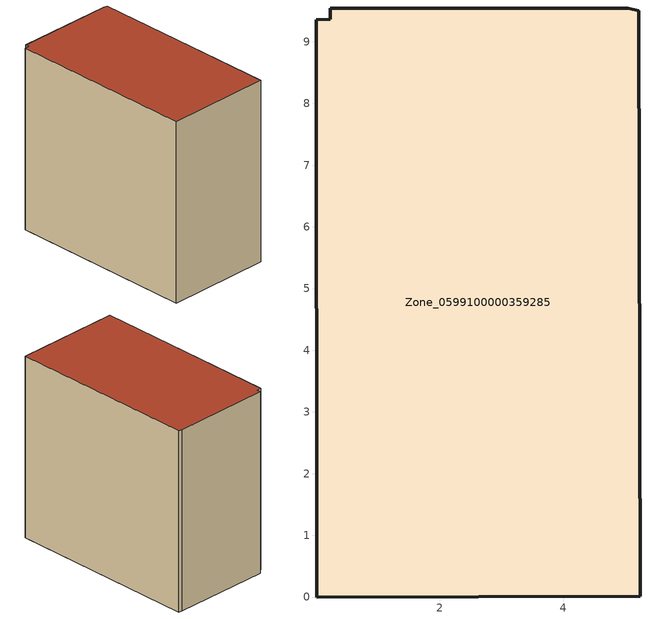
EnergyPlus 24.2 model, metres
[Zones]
Zone_0599100000359285
 floor ground (C_G): 0.22,9.54 5.06,9.55 5.23,9.51 5.25,0.01 0.01,0 0,9.36 0.22,9.36 z0
 wall outside (C_F): 5.06,9.55 0.22,9.54 0.22,9.36 0,9.36 0.01,0 5.25,0.01 5.23,9.51 5.06,9.55 z0:9.1
 roof outside (C_R): 5.23,9.51 5.06,9.55 0.22,9.54 0.22,9.36 0,9.36 0.01,0 5.25,0.01 z9.1
[BUILDING]
Pand.0599100000359285: North Axis=0; Terrain=City; Loads Convergence Tolerance Value=0.04; Temperature Convergence Tolerance Value=0.4; Solar Distribution=FullExterior; Maximum Number of Warmup Days=25; Minimum Number of Warmup Days=1
[Site:Location]
Rotterdam.The.Hague.AP_ZH_NLD Design_Conditions: Latitude=51.96; Longitude=4.45; Time Zone=1; Elevation=-4.5
[SITE:GROUNDTEMPERATURE:BUILDINGSURFACE]
18, 18, 18, 18, 18, 18, 18, 18, 18, 18, 18, 18
[MATERIAL] Thermal Absorptance=0.9; Solar Absorptance=0.7; Visible Absorptance=0.7
Name | Roughness | Thickness | Conductivity | Density | Specific Heat
G.TC.1992-2005 | MediumSmooth | 0.15 | 0.06 | 540 | 1210
F.TC.1992-2005 | Rough | 0.3 | 0.12 | 1920 | 840
R.TC.1992-2005 | MediumRough | 0.2 | 0.08 | 1500 | 1000
[CONSTRUCTION]
C_G: G.TC.1992-2005
C_F: F.TC.1992-2005
C_R: R.TC.1992-2005
[ZONE]
Zone_0599100000359285: Type=1; Multiplier=1; Ceiling Height=Autocalculate; Volume=Autocalculate; Floor Area=autocalculate; Part of Total Floor Area=Yes
[ZONEINFILTRATION:DESIGNFLOWRATE]
Infil_Zone_0599100000359285: Zone or ZoneList or Space or SpaceList=Zone_0599100000359285; Schedule=AlwaysOn; Design Flow Rate Calculation Method=Flow/Area; Flow Rate per Floor Area=0.0015; Constant Term Coefficient=1; Temperature Term Coefficient=0; Velocity Term Coefficient=0; Velocity Squared Term Coefficient=0
[HVACTEMPLATE:ZONE:IDEALLOADSAIRSYSTEM]
Zone_0599100000359285: Maximum Heating Supply Air Temperature=50; Minimum Cooling Supply Air Temperature=13; Maximum Heating Supply Air Humidity Ratio=0.0156; Minimum Cooling Supply Air Humidity Ratio=0.0077; Heating Limit=NoLimit; Cooling Limit=NoLimit; Dehumidification Control Type=ConstantSensibleHeatRatio; Cooling Sensible Heat Ratio=0.7; Dehumidification Setpoint=60; Humidification Control Type=None; Humidification Setpoint=30; Outdoor Air Method=None; Outdoor Air Flow Rate per Person=0.00944; Outdoor Air Flow Rate per Zone Floor Area=0; Outdoor Air Flow Rate per Zone=0; Demand Controlled Ventilation Type=None; Outdoor Air Economizer Type=NoEconomizer; Heat Recovery Type=None; Sensible Heat Recovery Effectiveness=0.7; Latent Heat Recovery Effectiveness=0.65
[ZONECONTROL:THERMOSTAT]
ThermostatControl_Zone_0599100000359285: Zone or ZoneList=Zone_0599100000359285; Control Type Schedule=DualSetpointControlType; Control 1=Thermostat_Zone_0599100000359285; Temperature Difference Between Cutout And Setpoint=0
[THERMOSTATSETPOINT:DUALSETPOINT]
Thermostat_Zone_0599100000359285: Heating Setpoint Temperature Schedule=HeatingSetpoint_Zone_0599100000359285; Cooling Setpoint Temperature Schedule=CoolingSetpoint_Zone_0599100000359285
[SCHEDULE:COMPACT]
HeatingSetpoint_Zone_0599100000359285: Through: 12/31, For: AllDays, Until: 24:00, 21
CoolingSetpoint_Zone_0599100000359285: Through: 12/31, For: AllDays, Until: 24:00, 24
DualSetpointControlType: Through: 12/31, For: AllDays, Until: 24:00, 4
AlwaysOn: Through: 12/31, For: AllDays, Until: 24:00, 1
